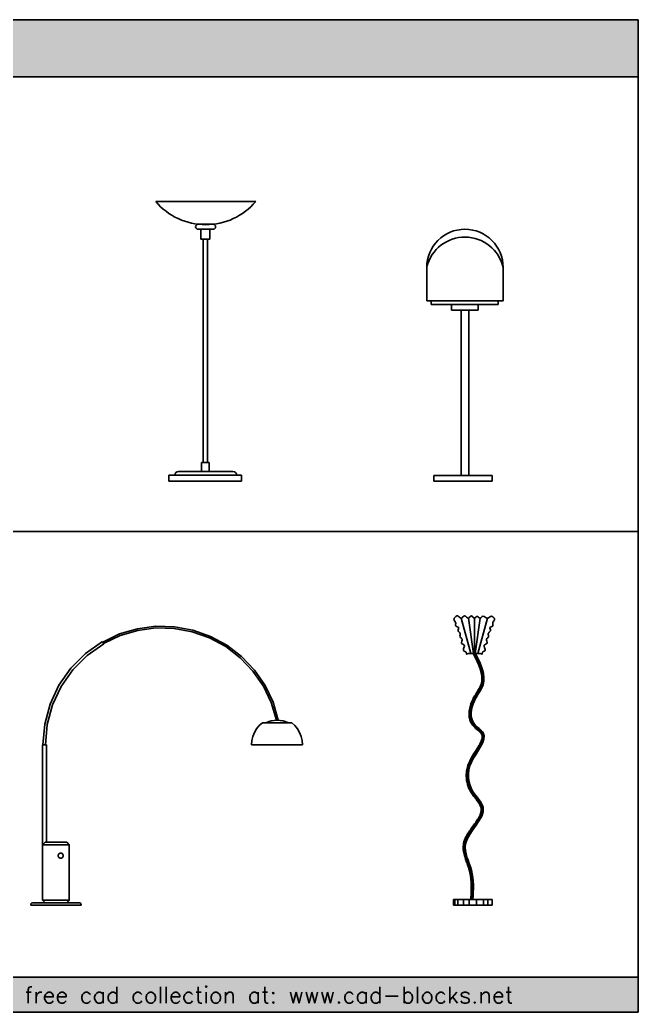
# Model space of a CAD drawing. Header units: millimetres. Extents: x 205 to 11086, y 11313 to 17168.
# Drawn here: x 7442 to 11086, y 11313 to 17168 of the extents above; entities that cross this region are included whole.
import ezdxf

# ---------------------------------------------------------------- set-up
doc = ezdxf.new("R2010")
doc.units = ezdxf.units.MM
doc.layers.add('www.cad-blocks.net', color=7, linetype='Continuous')
doc.styles.get("Standard").update_dxf_attribs({"font": 'arial.ttf'})

# ---------------------------------------------------------------- blocks, each defined once
blk = doc.blocks.new('A$C27DB7013')
at = {"linetype": 'Continuous'}
for p, q in [((102.4, 1485.9), (45.4, 1694.1)), ((117.7, 1485.9), (88.7, 1694.1)), ((123.1, 1485.9), (123.1, 1694.1)), ((127.7, 1485.9), (156.7, 1694.1)), ((143, 1485.9), (200, 1694.1)), ((89, 1485.9), (157.3, 1485.9)), ((0, 0), (0, 33.9)), ((0, 33.9), (8.5, 33.9)), ((0, 33.9), (8.5, 33.9)), ((8.5, 0), (0, 0)), ((8.5, 0), (0, 0)), ((8.5, 33.9), (8.5, 0)), ((8.5, 33.9), (25.4, 33.9)), ((8.5, 33.9), (25.4, 33.9)), ((25.4, 0), (8.5, 0)), ((25.4, 0), (8.5, 0)), ((25.4, 33.9), (25.4, 0)), ((25.4, 33.9), (59.3, 33.9)), ((25.4, 33.9), (59.3, 33.9)), ((59.3, 0), (25.4, 0)), ((59.3, 0), (25.4, 0)), ((59.3, 33.9), (93.2, 33.9)), ((59.3, 33.9), (93.2, 33.9)), ((59.3, 33.9), (59.3, 0)), ((93.2, 0), (59.3, 0)), ((93.2, 0), (59.3, 0)), ((93.2, 33.9), (93.2, 0)), ((93.2, 33.9), (135.5, 33.9)), ((135.5, 0), (93.2, 0)), ((135.5, 0), (93.2, 0)), ((135.5, 33.9), (135.5, 0)), ((135.5, 33.9), (177.9, 33.9)), ((177.9, 0), (135.5, 0)), ((177.9, 0), (135.5, 0)), ((177.9, 33.9), (177.9, 0)), ((177.9, 33.9), (203.3, 33.9)), ((203.3, 0), (177.9, 0)), ((203.3, 0), (177.9, 0)), ((203.3, 33.9), (203.3, 0)), ((203.3, 33.9), (228.7, 33.9)), ((228.7, 0), (203.3, 0)), ((228.7, 0), (203.3, 0)), ((228.7, 33.9), (228.7, 0)), ((228.7, 33.9), (228.7, 0)), ((228.7, 33.9), (228.7, 0))]:
    blk.add_line(p, q, dxfattribs=at)
blk.add_spline([(4.3, 1694.1), (24.7, 1707.4), (45.4, 1694.1), (65.9, 1708.1), (88.7, 1694.1), (105.7, 1707.4), (122.7, 1694.1), (136.7, 1704.3), (156.7, 1694.1), (174, 1705.5), (200, 1694.1), (224, 1705.5), (240.7, 1694.1)], degree=3, dxfattribs=at)
for points, knots in [([(4.3, 1694.1), (3.4, 1692.1), (-0.4, 1682.8), (19.2, 1670.6), (7.1, 1643.5), (37.2, 1643.4), (19.4, 1616.1), (47, 1605.7), (32.3, 1582.1), (59.7, 1571.6), (36.9, 1542.3), (69.1, 1538.2), (60.8, 1518.8), (54.5, 1497.5), (77.2, 1498.1), (74.9, 1475.8), (84.1, 1486.3), (88.2, 1485.9), (89, 1485.9)], [49.258859, 49.258859, 49.258859, 49.258859, 54.95976, 75.978648, 95.927756, 109.516906, 129.383604, 147.983679, 165.765315, 181.297065, 205.403783, 222.798099, 236.532388, 254.314018, 268.833991, 279.736606, 289.085606, 291.176644, 291.176644, 291.176644, 291.176644]), ([(240.7, 1694.1), (241.6, 1692.1), (245.4, 1682.8), (225.8, 1670.6), (237.9, 1643.5), (207.8, 1643.4), (225.6, 1616.1), (198, 1605.7), (212.6, 1582.1), (185.3, 1571.6), (208.1, 1542.3), (175.8, 1538.2), (184.2, 1518.8), (190.5, 1497.5), (167.8, 1498.1), (170.1, 1475.8), (160.8, 1486.3), (156.7, 1485.9), (156, 1485.9)], [49.258859, 49.258859, 49.258859, 49.258859, 54.95976, 75.978648, 95.927756, 109.516906, 129.383604, 147.983679, 165.765315, 181.297065, 205.403783, 222.798099, 236.532388, 254.314018, 268.833991, 279.736606, 289.085606, 291.176644, 291.176644, 291.176644, 291.176644]), ([(116.9, 1485.9), (124.6, 1470.2), (132.1, 1454.7), (145.9, 1424.1), (152.1, 1409), (160.6, 1383.3), (163.4, 1372.5), (166.7, 1354.3), (167.5, 1346.8), (167.9, 1332.1), (167.5, 1324.9), (165.8, 1315.1), (165.2, 1312.2), (164, 1307.8), (163.6, 1306.2), (162.6, 1303.2), (162, 1301.6), (160.3, 1297), (159, 1293.9), (153.9, 1283.2), (149.4, 1275.4), (139.6, 1259.3), (134.2, 1251), (123.4, 1233.5), (118, 1224.2), (111.9, 1211.7), (110.6, 1209), (108.2, 1203.6), (107.1, 1200.8), (103.8, 1192.5), (101.8, 1186.8), (96.5, 1169.5), (94, 1157.7), (91.6, 1133.9), (91.6, 1122), (94.4, 1102.8), (96.2, 1095.2), (101.5, 1080.7), (104.9, 1073.7), (110.3, 1065.6), (111.4, 1064.1), (113.6, 1061.2), (114.7, 1059.7), (117, 1057), (118.2, 1055.6), (121.9, 1051.7), (124.4, 1049.1), (130.8, 1043.1), (134.7, 1039.7), (141.6, 1033.8), (144.5, 1031.3), (150.1, 1026.4), (152.7, 1024.1), (157.5, 1019.5), (159.6, 1017.2), (162.1, 1014.2), (162.7, 1013.3), (164.1, 1011.3), (164.8, 1010.2), (166.3, 1007.5), (167, 1005.9), (168.1, 1002.6), (168.6, 1000.9), (169.1, 997.3), (169.3, 995.5), (169.3, 991.6), (169.1, 989.6), (168.5, 985.4), (168.1, 983.2), (166.6, 977.2), (165.3, 973.3), (162, 965.1), (160.1, 960.8), (154.7, 950.1), (151, 943.6), (142.8, 930.2), (138.4, 923.3), (128.2, 907.4), (122.3, 898.3), (110.7, 879.7), (105.1, 870.3), (98.5, 857.5), (96.9, 854.3), (94.1, 848.3), (92.8, 845.5), (90.5, 839.9), (89.3, 837.1), (86.2, 828.7), (84.3, 823), (79.5, 806.2), (77.3, 794.9), (74.5, 767.5), (75, 751.4), (80, 720), (84.6, 704.7), (93.1, 685.6), (95.2, 681.3), (99.5, 673.3), (101.6, 669.6), (108.9, 657.8), (114.5, 650.1), (124.6, 636.8), (129.1, 631), (137.7, 619.8), (141.9, 614.4), (149.4, 603.8), (152.7, 598.6), (157.3, 590.2), (158.9, 586.9), (160.9, 581.8), (161.6, 580), (162.6, 576.3), (163.1, 574.4), (163.7, 570.7), (163.9, 568.8), (164.1, 564.9), (164.1, 563), (163.7, 557), (163, 552.9), (160.9, 544.4), (159.4, 540), (155.6, 530.9), (153.4, 526.3), (148.3, 516.9), (145.4, 512), (136.9, 498.5), (130.7, 489.6), (117.8, 471.6), (111, 462.4), (97.6, 443.6), (91.1, 434.1), (80, 416.1), (75.3, 407.8), (68.2, 392.7), (65.4, 386.1), (62.2, 376.1), (61.3, 372.9), (60, 367.5), (59.5, 365.3), (58.7, 360.8), (58.4, 358.6), (57.6, 351.9), (57.3, 347.4), (57.2, 338.6), (57.4, 334.2), (58.1, 325.4), (58.6, 321), (60.9, 306.8), (63.3, 297), (69, 277.6), (72.2, 268), (78.9, 249.1), (82.4, 239.7), (87.5, 224.8), (89.3, 219.3), (91.9, 210.8), (92.8, 207.7), (94.4, 201.7), (95.2, 198.7), (97.4, 189.6), (98.6, 183.6), (100.7, 171.4), (101.6, 165.4), (103.7, 147), (104.5, 134.7), (105.5, 100.3), (104.6, 78.1), (103.1, 48.6), (102.7, 41.6), (102.3, 34.6)], [0.136641, 0.136641, 0.136641, 0.136641, 38.15163, 38.15163, 76.303259, 76.303259, 105.1138, 105.1138, 126.610526, 126.610526, 148.107251, 148.107251, 157.225823, 157.225823, 162.157882, 162.157882, 167.089941, 167.089941, 176.954059, 176.954059, 200.956627, 200.956627, 224.959195, 224.959195, 248.961763, 248.961763, 255.390449, 255.390449, 261.819136, 261.819136, 274.676509, 274.676509, 300.391255, 300.391255, 326.106001, 326.106001, 343.021768, 343.021768, 359.937535, 359.937535, 363.801425, 363.801425, 367.665316, 367.665316, 371.529207, 371.529207, 379.256988, 379.256988, 390.886386, 390.886386, 400.165798, 400.165798, 409.445211, 409.445211, 418.724623, 418.724623, 422.729795, 422.729795, 427.795985, 427.795985, 435.475884, 435.475884, 443.155782, 443.155782, 450.835681, 450.835681, 458.515579, 458.515579, 466.195478, 466.195478, 478.721349, 478.721349, 491.24722, 491.24722, 508.870343, 508.870343, 526.493466, 526.493466, 548.583953, 548.583953, 570.67444, 570.67444, 577.927491, 577.927491, 584.232156, 584.232156, 590.536821, 590.536821, 603.146151, 603.146151, 628.36481, 628.36481, 664.81257, 664.81257, 701.260331, 701.260331, 711.954509, 711.954509, 721.539552, 721.539552, 742.53461, 742.53461, 759.201335, 759.201335, 775.868059, 775.868059, 792.534784, 792.534784, 803.874627, 803.874627, 810.371055, 810.371055, 817.349159, 817.349159, 824.327263, 824.327263, 831.305367, 831.305367, 845.48931, 845.48931, 859.673254, 859.673254, 873.857197, 873.857197, 888.04114, 888.04114, 913.046903, 913.046903, 938.052665, 938.052665, 963.058428, 963.058428, 984.066584, 984.066584, 1000.31146, 1000.31146, 1007.804744, 1007.804744, 1012.993344, 1012.993344, 1018.181944, 1018.181944, 1028.559144, 1028.559144, 1038.936344, 1038.936344, 1049.313544, 1049.313544, 1073.046876, 1073.046876, 1096.780209, 1096.780209, 1120.513541, 1120.513541, 1134.670798, 1134.670798, 1142.530901, 1142.530901, 1150.391003, 1150.391003, 1166.111209, 1166.111209, 1181.831415, 1181.831415, 1213.271826, 1213.271826, 1269.198363, 1269.198363, 1286.554899, 1286.554899, 1286.554899, 1286.554899]), ([(130.4, 1485.9), (161.9, 1421.2), (209.3, 1320.2), (107.5, 1205.7), (90.1, 1076.4), (228.8, 997.8), (73.4, 850), (85, 684.2), (237.8, 545), (16.6, 389.3), (124.1, 202.4), (117.7, 91.6), (114.3, 33.9)], [4.420962, 4.420962, 4.420962, 4.420962, 161.533626, 250.868698, 364.910351, 425.429167, 578.989749, 721.720329, 814.687514, 1012.389839, 1143.82432, 1286.554899, 1286.554899, 1286.554899, 1286.554899]), ([(123.7, 1485.9), (131.8, 1469.2), (139.9, 1452.5), (154.7, 1418.8), (161.3, 1401.7), (169.3, 1373.9), (171.7, 1362.9), (174.1, 1341.5), (174.2, 1331.1), (172.4, 1317.3), (171.7, 1313.6), (170.3, 1307.8), (169.7, 1305.6), (167.7, 1299.2), (166, 1295), (160.4, 1282.3), (155.6, 1273.9), (145.1, 1256.7), (139.3, 1247.9), (128, 1229.4), (122.5, 1219.8), (112.6, 1199.2), (108.4, 1188.3), (102, 1166.1), (99.7, 1154.7), (97.6, 1132.1), (97.8, 1120.8), (100.8, 1101.7), (102.9, 1093.7), (107.9, 1081.5), (110.2, 1077), (114.1, 1070.8), (115.4, 1068.9), (117.9, 1065.4), (119.1, 1063.9), (121.5, 1061), (122.8, 1059.6), (126.7, 1055.4), (129.4, 1052.7), (136.7, 1046), (141.3, 1042.1), (150.1, 1034.5), (154.4, 1030.8), (161.1, 1024.5), (163.7, 1021.8), (166.9, 1017.8), (167.9, 1016.5), (169.5, 1014.2), (170.1, 1013.1), (171.4, 1010.9), (171.9, 1009.8), (173.3, 1006.4), (174, 1004.1), (175, 999.5), (175.2, 997), (175.3, 992), (175.2, 989.5), (174.2, 981.7), (172.7, 976.2), (168.6, 964.9), (166, 958.9), (159.7, 946.7), (156.1, 940.4), (148.3, 927.5), (144, 920.9), (132.9, 903.5), (125.7, 892.5), (112.1, 870.2), (105.7, 858.9), (95, 835.9), (90.8, 824.4), (84.6, 801.3), (82.7, 789.8), (80.4, 760.7), (81.7, 743.2), (89.3, 709.2), (95.6, 692.8), (105.9, 674.4), (107.4, 671.8), (112.3, 663.9), (115.8, 658.8), (123, 648.8), (126.8, 643.9), (136, 631.9), (141.5, 625), (151.5, 611.4), (156.1, 604.7), (162.5, 593.5), (164.7, 589), (167.1, 582.4), (167.8, 580.2), (168.8, 576.2), (169.2, 574.5), (169.7, 570.9), (169.9, 569.1), (170.2, 563.7), (170, 560), (169.1, 552.6), (168.3, 548.8), (165.1, 537.6), (162, 530), (154.1, 514.5), (149.3, 506.6), (138.8, 490.5), (133, 482.3), (121.1, 465.8), (114.9, 457.5), (101.5, 438.5), (94.2, 427.9), (81.3, 406.3), (75.6, 395.3), (69.8, 380.1), (68.5, 376.1), (66.6, 369.1), (65.9, 366.3), (64.4, 358.7), (63.9, 354.1), (63.2, 344.9), (63.2, 340.3), (63.8, 325.9), (65.3, 316.3), (69.5, 297), (72.3, 287.4), (78.5, 268.3), (81.9, 258.8), (88.7, 239.8), (92.1, 230.4), (96.5, 216.6), (97.8, 212.3), (100, 204.3), (101, 200.5), (102.8, 193), (103.6, 189.3), (105.8, 178), (107, 170.4), (109.9, 147.7), (110.8, 132.5), (111.5, 89.8), (109.9, 62.1), (108.3, 34.2)], [2.279206, 2.279206, 2.279206, 2.279206, 42.91562, 42.91562, 85.83124, 85.83124, 114.989427, 114.989427, 144.147613, 144.147613, 155.093942, 155.093942, 161.536342, 161.536342, 174.421143, 174.421143, 199.883849, 199.883849, 225.346555, 225.346555, 250.809261, 250.809261, 276.271967, 276.271967, 301.734673, 301.734673, 327.197379, 327.197379, 346.258447, 346.258447, 357.850946, 357.850946, 363.139282, 363.139282, 367.44786, 367.44786, 371.756439, 371.756439, 380.373595, 380.373595, 394.21542, 394.21542, 408.057245, 408.057245, 418.516037, 418.516037, 423.549676, 423.549676, 427.904945, 427.904945, 432.260215, 432.260215, 440.970755, 440.970755, 449.681295, 449.681295, 458.391835, 458.391835, 475.175599, 475.175599, 491.959363, 491.959363, 508.743127, 508.743127, 525.526891, 525.526891, 552.14457, 552.14457, 578.762248, 578.762248, 605.379926, 605.379926, 631.997605, 631.997605, 673.242074, 673.242074, 714.486543, 714.486543, 721.487199, 721.487199, 735.488511, 735.488511, 749.489822, 749.489822, 770.168866, 770.168866, 790.84791, 790.84791, 805.236124, 805.236124, 812.406119, 812.406119, 818.293315, 818.293315, 824.180512, 824.180512, 835.954905, 835.954905, 847.729299, 847.729299, 870.417428, 870.417428, 893.105558, 893.105558, 915.793687, 915.793687, 938.481816, 938.481816, 966.568739, 966.568739, 994.655661, 994.655661, 1004.767415, 1004.767415, 1011.869715, 1011.869715, 1023.193062, 1023.193062, 1034.516409, 1034.516409, 1058.416835, 1058.416835, 1082.317262, 1082.317262, 1106.217688, 1106.217688, 1130.118115, 1130.118115, 1141.092464, 1141.092464, 1150.661413, 1150.661413, 1160.230362, 1160.230362, 1179.368259, 1179.368259, 1217.644055, 1217.644055, 1286.554899, 1286.554899, 1286.554899, 1286.554899])]:
    blk.add_open_spline(points, degree=3, knots=knots, dxfattribs=at)
blk = doc.blocks.new('A$C6E0001C4')
for p, q in [((0, 1650.6), (589.4, 1650.6)), ((338.2, 1515.8), (250.4, 1515.8)), ((250.4, 1486), (338.2, 1486)), ((267, 1486), (267, 1428.1)), ((320, 1486), (267, 1486)), ((320, 1428.1), (320, 1486)), ((267, 1428.1), (320, 1428.1)), ((279.8, 1428.3), (279.8, 110.8)), ((304.4, 1428.3), (279.8, 1428.3)), ((304.4, 110.8), (304.4, 1428.3)), ((269.5, 57.2), (269.5, 110.8)), ((269.5, 110.8), (314.9, 110.8)), ((314.9, 110.8), (314.9, 57.2)), ((77.7, 0), (77.7, 34.5)), ((77.7, 34.5), (506.5, 34.5)), ((506.5, 0), (77.7, 0)), ((135.3, 57.2), (455.2, 57.2)), ((135.3, 34.5), (135.3, 34.5)), ((455.2, 34.5), (135.3, 34.5)), ((314.9, 57.2), (269.5, 57.2)), ((455.2, 57.2), (455.2, 57.1)), ((455.2, 34.5), (455.2, 34.5)), ((506.5, 34.5), (506.5, 0))]:
    blk.add_line(p, q)
for centre, radius, start, end in [((294.7, 1897.7), 384.6, 219.9879, 320.0121), ((250.4, 1500.9), 14.9, 90, 270), ((338.2, 1500.9), 14.9, 270, 90), ((135.3, 34.5), 22.7, 90, 179.96718), ((135.3, 34.5), 22.7, 0, 0.03282), ((454.7, 34.5), 22.7, 0.03282, 90)]:
    blk.add_arc(centre, radius, start, end)
blk = doc.blocks.new('A$C118953B5')
for p, q in [((0, 841), (0, 745.2)), ((300, 841), (300, 759.5)), ((0, 709.5), (0, 759.5)), ((300, 759.5), (300, 709.5)), ((300, 709.5), (0, 709.5)), ((16.6, 709.5), (280.9, 709.5)), ((16.6, 695.2), (16.6, 709.5)), ((280.9, 709.5), (280.9, 695.2)), ((280.9, 695.2), (16.6, 695.2)), ((96.5, 694.7), (202, 694.7)), ((96.5, 673), (96.5, 694.7)), ((202, 673), (96.5, 673)), ((135.5, 694.7), (135.5, 695.2)), ((135.5, 695.2), (165.5, 695.2)), ((135.5, 22), (135.5, 673)), ((165.5, 695.2), (165.5, 694.7)), ((165.5, 673), (165.5, 22)), ((202, 694.7), (202, 673)), ((27.9, 22), (257.3, 22)), ((27.9, 0), (27.9, 22)), ((257.3, 0), (27.9, 0)), ((257.3, 22), (257.3, 0))]:
    blk.add_line(p, q)
for centre, radius, start, end in [((150, 841), 150, 0.0129, 179.9871), ((149.7, 805.6), 154.4, 13.2508, 165.6709)]:
    blk.add_arc(centre, radius, start, end)
blk = doc.blocks.new('A$C706F0723')
at = {"linetype": 'ByBlock'}
for p, q in [((629.5, 1632.1), (738.3, 1646.4)), ((738.3, 1646.4), (848.1, 1643.5)), ((848.1, 1643.5), (956.2, 1623.4)), ((523.9, 1600.9), (424.9, 1553.5)), ((429.8, 1544.9), (527.3, 1591.5)), ((523.9, 1600.9), (629.5, 1632.1)), ((631, 1622.2), (527.3, 1591.5)), ((738.3, 1636.4), (631, 1622.2)), ((846.4, 1633.6), (738.3, 1636.4)), ((952.8, 1614.1), (846.4, 1633.6)), ((1054.7, 1578), (952.8, 1614.1)), ((956.2, 1623.4), (1059.9, 1586.8)), ((1059.9, 1586.8), (1156.4, 1534.2)), ((423.7, 1555.7), (323.2, 1485.6)), ((332.8, 1474), (431.1, 1542.7)), ((431.1, 1542.7), (423.7, 1555.7)), ((1149.8, 1526.5), (1054.7, 1578)), ((1235.7, 1460.9), (1149.8, 1526.5)), ((1156.4, 1534.2), (1243.6, 1467.2)), ((323.2, 1485.6), (236.6, 1399)), ((248.1, 1389.2), (332.8, 1474)), ((1243.6, 1467.2), (1319.1, 1387.5)), ((1310.3, 1382.4), (1235.7, 1460.9)), ((236.6, 1399), (166.4, 1298.7)), ((179.5, 1291.2), (248.1, 1389.2)), ((1310.3, 1382.4), (1371.8, 1293.5)), ((1381.4, 1296.9), (1319.1, 1387.5)), ((166.4, 1298.7), (114.7, 1187.6)), ((128.7, 1182.6), (179.5, 1291.2)), ((1371.8, 1293.5), (1418.4, 1196)), ((1428.5, 1197.6), (1381.4, 1296.9)), ((114.7, 1187.6), (82.9, 1069.4)), ((97.7, 1066.8), (128.7, 1182.6)), ((1418.4, 1196), (1449.4, 1092.3)), ((1459.7, 1092.2), (1428.5, 1197.6)), ((82.9, 1069.4), (72.4, 947.4)), ((87.4, 947.4), (97.7, 1066.8)), ((1331.7, 1041.2), (1347.2, 1060.6)), ((1347.2, 1060.6), (1365.7, 1077.4)), ((1365.7, 1077.4), (1539, 1077.4)), ((1383.7, 1077.4), (1417.1, 1088.6)), ((1451.8, 1092.2), (1417.1, 1088.6)), ((1449.4, 1092.3), (1459.7, 1092.2)), ((1452.1, 1092.2), (1452.3, 1092.2)), ((1487.5, 1088.6), (1452.6, 1092.2)), ((1521, 1077.4), (1487.5, 1088.6)), ((1539, 1077.4), (1557.5, 1060.6)), ((1557.5, 1060.6), (1573, 1041.2)), ((1304.1, 972.2), (1309.8, 996.6)), ((1309.8, 996.6), (1318.9, 1019.6)), ((1318.9, 1019.6), (1331.7, 1041.2)), ((1573, 1041.2), (1585.5, 1019.6)), ((1585.5, 1019.6), (1594.9, 996.6)), ((1594.9, 996.6), (1600.3, 972.2)), ((69.9, 947.4), (69.9, 29.9)), ((69.9, 947.4), (92.3, 947.4)), ((92.3, 947.4), (92.3, 372.5)), ((1302.4, 947.4), (1304.1, 972.2)), ((1602.3, 947.4), (1302.4, 947.4)), ((1600.3, 972.2), (1602.3, 947.4)), ((69.9, 357.4), (84.9, 372.5)), ((227.2, 357.4), (69.9, 357.4)), ((84.9, 372.5), (212.2, 372.5)), ((212.2, 372.5), (227.2, 357.4)), ((227.2, 357.4), (227.2, 29.9)), ((162.7, 296.2), (162.2, 292.4)), ((164.4, 299.9), (162.7, 296.2)), ((166.6, 303), (164.4, 299.9)), ((169.8, 305.4), (166.6, 303)), ((173.5, 306.9), (169.8, 305.4)), ((177.2, 307.5), (173.5, 306.9)), ((181.2, 306.9), (177.2, 307.5)), ((184.9, 305.4), (181.2, 306.9)), ((187.8, 303), (184.9, 305.4)), ((190.3, 299.9), (187.8, 303)), ((191.8, 296.2), (190.3, 299.9)), ((192.3, 292.4), (191.8, 296.2)), ((162.2, 292.4), (162.7, 288.6)), ((162.7, 288.6), (164.4, 284.9)), ((164.4, 284.9), (166.6, 281.8)), ((166.6, 281.8), (169.8, 279.4)), ((169.8, 279.4), (173.5, 277.9)), ((173.5, 277.9), (177.2, 277.3)), ((177.2, 277.3), (181.2, 277.9)), ((181.2, 277.9), (184.9, 279.4)), ((184.9, 279.4), (187.8, 281.8)), ((187.8, 281.8), (190.3, 284.9)), ((190.3, 284.9), (191.8, 288.6)), ((191.8, 288.6), (192.3, 292.4)), ((227.2, 29.9), (69.9, 29.9)), ((69.9, 29.9), (84.9, 15)), ((84.9, 15), (212.2, 15)), ((212.2, 15), (227.2, 29.9))]:
    blk.add_line(p, q, dxfattribs=at)
for p, q in [((0, 0), (0, 5)), ((297.1, 0), (0, 0)), ((10, 15), (287.1, 15)), ((297.1, 5), (297.1, 0))]:
    blk.add_line(p, q)
for centre, start, end in [((10, 5), 90, 180), ((287.1, 5), 0, 90)]:
    blk.add_arc(centre, 10, start, end)
blk = doc.blocks.new('FORMAT')
at = {"layer": 'www.cad-blocks.net', "true_color": 0x546d8e}
h = blk.add_hatch(color=155, dxfattribs=at)
h.set_gradient(color1=(68, 68, 68), color2=(84, 109, 142), tint=1)
h.paths.add_polyline_path([(1398.6, 17168.3), (1398.6, 16833), (11086.3, 16833), (11086.3, 17168.3)])
h = blk.add_hatch(color=155, dxfattribs=at)
h.set_gradient(color1=(68, 68, 68), color2=(84, 109, 142), tint=1)
h.paths.add_polyline_path([(1398.6, 11519.4), (1398.6, 11312.6), (11086.3, 11312.6), (11086.3, 11519.4)])
at = {"layer": 'www.cad-blocks.net', "color": 155, "true_color": 0x546d8e}
for p, q in [((1398.6, 17168.3), (11086.3, 17168.3)), ((11086.3, 17168.3), (11086.3, 11312.6)), ((1398.6, 16833), (11086.3, 16833)), ((1398.6, 14148.3), (11086.3, 14148.3)), ((1398.6, 11519.4), (11086.3, 11519.4)), ((1398.6, 11312.6), (11086.3, 11312.6))]:
    blk.add_line(p, q, dxfattribs=at)
at = {"layer": 'www.cad-blocks.net', "insert": (6391.5, 11463), "char_height": 98.28, "attachment_point": 1}
blk.add_mtext_dynamic_manual_height_columns('{\\Fsimplex|c0;\\C255;\\c16777215;download more free cad collection at: www.cad-blocks.net}', width=45138.163, gutter_width=12.5, heights=[0], dxfattribs=at)

msp = doc.modelspace()

# ---------------------------------------------------------------- block references
for name, p in [('A$C6E0001C4', (8242.4, 14446.2)), ('A$C27DB7013', (9997.8, 11943.4)), ('A$C706F0723', (7505.4, 11943.4))]:
    msp.add_blockref(name, p)
at = {"xscale": 1.5, "yscale": 1.5, "zscale": 1.5}
msp.add_blockref('A$C118953B5', (9840.5, 14446.2), dxfattribs=at)
at = {"layer": 'www.cad-blocks.net'}
msp.add_blockref('FORMAT', (0, 0), dxfattribs=at)

doc.saveas('drawing.dxf')
